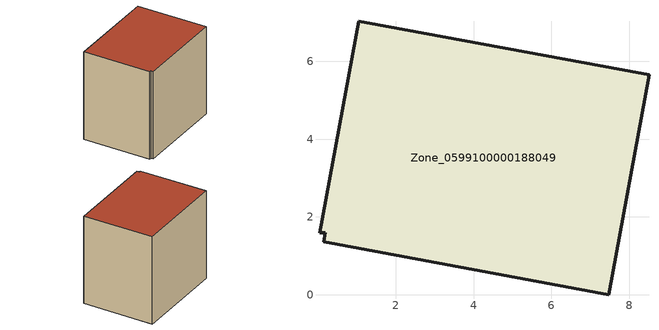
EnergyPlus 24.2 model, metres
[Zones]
Zone_0599100000188049
 floor ground (C_G): 0.18,1.59 0.04,1.59 1.04,7.03 8.51,5.65 7.47,0 0.14,1.36 z0
 wall outside (C_F): 7.47,0 8.51,5.65 1.04,7.03 0.04,1.59 0.18,1.59 0.14,1.36 7.47,0 z0:7.26
 roof outside (C_R): 0.18,1.59 0.14,1.36 7.47,0 8.51,5.65 1.04,7.03 0.04,1.59 z7.26
[BUILDING]
Pand.0599100000188049: North Axis=0; Terrain=City; Loads Convergence Tolerance Value=0.04; Temperature Convergence Tolerance Value=0.4; Solar Distribution=FullExterior; Maximum Number of Warmup Days=25; Minimum Number of Warmup Days=1
[Site:Location]
Rotterdam.The.Hague.AP_ZH_NLD Design_Conditions: Latitude=51.96; Longitude=4.45; Time Zone=1; Elevation=-4.5
[SITE:GROUNDTEMPERATURE:BUILDINGSURFACE]
18, 18, 18, 18, 18, 18, 18, 18, 18, 18, 18, 18
[MATERIAL] Thermal Absorptance=0.9; Solar Absorptance=0.7; Visible Absorptance=0.7
Name | Roughness | Thickness | Conductivity | Density | Specific Heat
G.TC.1946 | MediumSmooth | 0.15 | 1 | 540 | 1210
F.TC.1946 | Rough | 0.3 | 0.857143 | 1920 | 840
R.TC.1946 | MediumRough | 0.2 | 0.909091 | 1500 | 1000
[CONSTRUCTION]
C_G: G.TC.1946
C_F: F.TC.1946
C_R: R.TC.1946
[ZONE]
Zone_0599100000188049: Type=1; Multiplier=1; Ceiling Height=Autocalculate; Volume=Autocalculate; Floor Area=autocalculate; Part of Total Floor Area=Yes
[ZONEINFILTRATION:DESIGNFLOWRATE]
Infil_Zone_0599100000188049: Zone or ZoneList or Space or SpaceList=Zone_0599100000188049; Schedule=AlwaysOn; Design Flow Rate Calculation Method=Flow/Area; Flow Rate per Floor Area=0.003; Constant Term Coefficient=1; Temperature Term Coefficient=0; Velocity Term Coefficient=0; Velocity Squared Term Coefficient=0
[HVACTEMPLATE:ZONE:IDEALLOADSAIRSYSTEM]
Zone_0599100000188049: Maximum Heating Supply Air Temperature=50; Minimum Cooling Supply Air Temperature=13; Maximum Heating Supply Air Humidity Ratio=0.0156; Minimum Cooling Supply Air Humidity Ratio=0.0077; Heating Limit=NoLimit; Cooling Limit=NoLimit; Dehumidification Control Type=ConstantSensibleHeatRatio; Cooling Sensible Heat Ratio=0.7; Dehumidification Setpoint=60; Humidification Control Type=None; Humidification Setpoint=30; Outdoor Air Method=None; Outdoor Air Flow Rate per Person=0.00944; Outdoor Air Flow Rate per Zone Floor Area=0; Outdoor Air Flow Rate per Zone=0; Demand Controlled Ventilation Type=None; Outdoor Air Economizer Type=NoEconomizer; Heat Recovery Type=None; Sensible Heat Recovery Effectiveness=0.7; Latent Heat Recovery Effectiveness=0.65
[ZONECONTROL:THERMOSTAT]
ThermostatControl_Zone_0599100000188049: Zone or ZoneList=Zone_0599100000188049; Control Type Schedule=DualSetpointControlType; Control 1=Thermostat_Zone_0599100000188049; Temperature Difference Between Cutout And Setpoint=0
[THERMOSTATSETPOINT:DUALSETPOINT]
Thermostat_Zone_0599100000188049: Heating Setpoint Temperature Schedule=HeatingSetpoint_Zone_0599100000188049; Cooling Setpoint Temperature Schedule=CoolingSetpoint_Zone_0599100000188049
[SCHEDULE:COMPACT]
HeatingSetpoint_Zone_0599100000188049: Through: 12/31, For: AllDays, Until: 24:00, 21
CoolingSetpoint_Zone_0599100000188049: Through: 12/31, For: AllDays, Until: 24:00, 24
DualSetpointControlType: Through: 12/31, For: AllDays, Until: 24:00, 4
AlwaysOn: Through: 12/31, For: AllDays, Until: 24:00, 1
